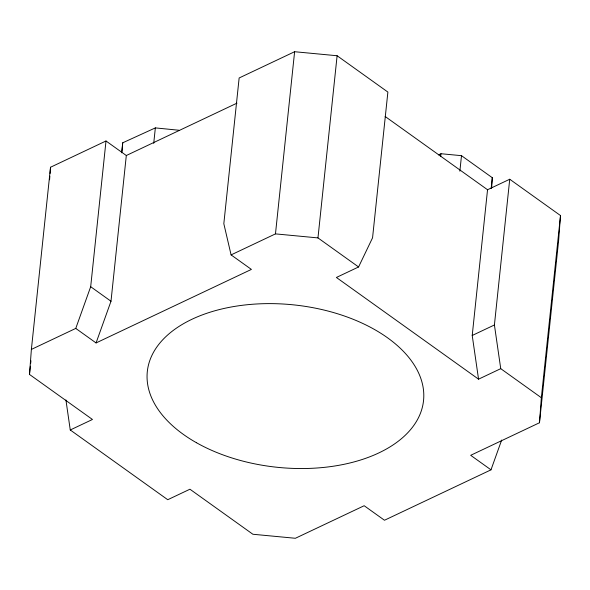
<?xml version="1.0" encoding="UTF-8"?>
<svg xmlns="http://www.w3.org/2000/svg" width="590" height="590" viewBox="0 0 590 590"><rect width="100%" height="100%" fill="white"/><g stroke="black" fill="none" stroke-linecap="round" stroke-linejoin="round"><path stroke-width="0.89" d="M491.684 187.635L492.303 177.715L461.498 155.672L440.973 153.725L438.532 154.882M65.918 399.939L70.262 429.977L92.453 419.475L29.5 374.444L31.381 349.413L50.526 167.243L106.001 140.988L126.312 155.517L110.994 301.247L96.067 342.938L75.763 328.409L31.381 349.413M49.59 179.758L49.855 176.181M50.054 173.504L50.526 167.243M501.655 440.066L490.991 469.839L470.687 455.31L539.474 422.757L541.355 397.726L560.5 215.556L509.731 179.242L487.539 189.744L472.221 335.474L478.549 379.171L500.74 368.669L541.355 397.726M560.5 215.556L558.619 240.587L539.474 422.757M121.946 151.652L122.727 142.795L155.347 127.897L178.895 130.235M29.5 374.444L30.363 366.198M30.658 363.455L30.946 360.711M75.763 328.409L90.683 286.718L106.001 140.988M121.673 152.817L122.727 142.795M153.717 143.377L155.347 127.897M294.617 51.721L239.142 77.976L223.824 223.706L231.088 254.895L275.471 233.883L294.617 51.721L337.111 55.748L387.881 92.07L372.563 237.8L358.58 266.968L336.389 277.47L478.549 379.171M358.58 266.968L317.966 237.91L337.111 55.748M440.686 156.461L440.973 153.725M459.868 171.159L461.498 155.672M491.153 188.645L492.303 177.715M500.74 368.669L494.413 324.972L509.731 179.242M126.312 155.517L236.981 103.139M96.067 342.938L251.399 269.416L231.088 254.895M472.221 335.474L494.413 324.972M490.991 469.839L384.481 520.247L364.17 505.726L295.384 538.279L252.889 534.252L189.936 489.213L167.744 499.715L70.262 429.977M275.471 233.883L317.966 237.91M385.13 116.473L487.539 189.744M90.683 286.718L110.994 301.247M196.418 442.699A138.864 81.619 6 0 0 421.68 409.696A138.864 81.619 6 0 0 238.183 305.849A138.864 81.619 6 0 0 196.418 442.699"/></g></svg>
